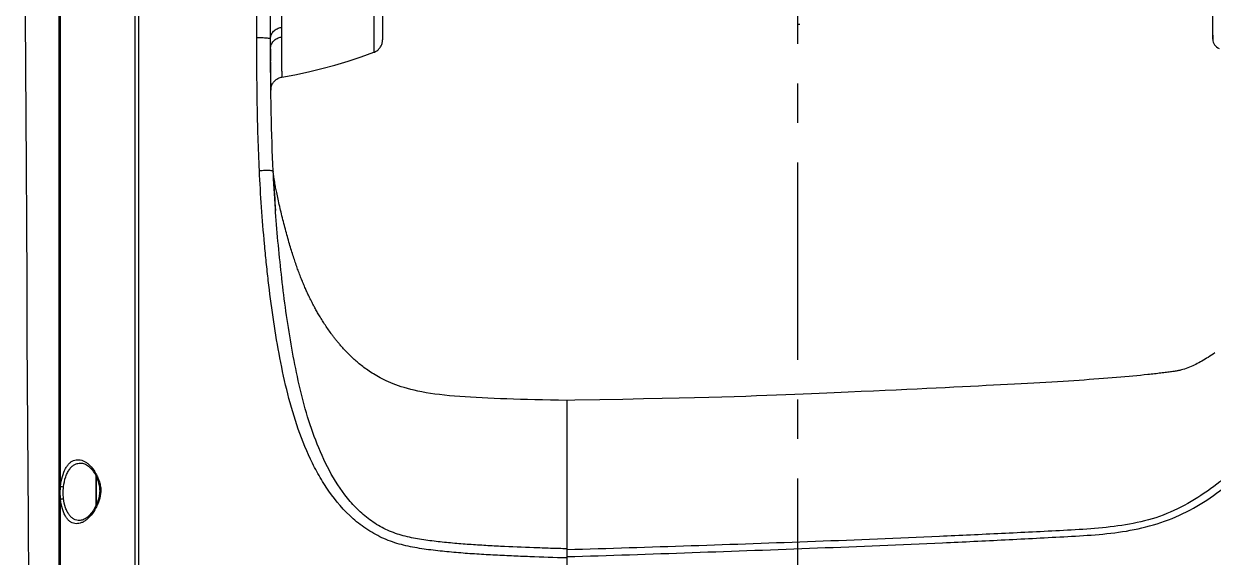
# Model space of a CAD drawing. Header units: millimetres. Extents: x 4086 to 8300, y 123 to 1549.
# Drawn here: x 6706.67 to 6751.8, y 797.25 to 817.51 of the extents above; entities that cross this region are included whole.
import ezdxf

# ---------------------------------------------------------------- set-up
doc = ezdxf.new("R2010")
doc.units = ezdxf.units.MM
doc.linetypes.add('CENTER', pattern=[0.6, 0.375, -0.075, 0.075, -0.075])
doc.layers.add('中心线', color=7, linetype='Continuous')
doc.layers.add('外形图', color=7, linetype='Continuous')

msp = doc.modelspace()

# ---------------------------------------------------------------- linework, layer by layer
at = {"layer": '中心线', "linetype": 'CENTER', "ltscale": 20}
msp.add_line((6736.0291, 872.2393), (6736.0291, 620.0144), dxfattribs=at)
at = {"layer": '外形图'}
for p, q in [((6710.8976, 786.4871), (6710.8976, 844.8563)), ((6711.0291, 773.2315), (6711.0291, 844.8616)), ((6720.2791, 843.5823), (6720.2791, 816.8915)), ((6751.7791, 816.9237), (6751.7791, 843.5496)), ((6715.5072, 816.9832), (6715.5082, 829.7337)), ((6716.0291, 816.9405), (6716.0291, 826.3834)), ((6716.4432, 826.5077), (6716.4431, 817.3698)), ((6708.0105, 786.6023), (6708.0108, 820.7431)), ((6719.9527, 817.8504), (6719.9526, 816.4225)), ((6736.0291, 817.4922), (6736.1194, 817.4949)), ((6751.7791, 817.075), (6751.7791, 816.925)), ((6751.7791, 816.925), (6751.7791, 817.037)), ((6716.0295, 816.5586), (6716.0296, 816.5199)), ((6716.0296, 816.5199), (6716.0297, 816.4838)), ((6716.034, 815.6635), (6716.0341, 815.6429)), ((6716.0412, 814.9791), (6716.0412, 814.9809)), ((6716.1363, 811.7845), (6716.1296, 811.9244)), ((6716.1363, 811.7845), (6716.1297, 811.9215)), ((6716.1301, 811.9146), (6716.1299, 811.9173)), ((6716.1304, 811.9085), (6716.1301, 811.9146)), ((6716.1308, 811.9027), (6716.1304, 811.9085)), ((6716.1312, 811.8962), (6716.1308, 811.9027)), ((6716.1317, 811.8891), (6716.1312, 811.8962)), ((6716.1323, 811.8816), (6716.1317, 811.8891)), ((6716.1325, 811.879), (6716.1323, 811.8816)), ((6716.1332, 811.8708), (6716.1325, 811.879)), ((6716.134, 811.8622), (6716.1332, 811.8708)), ((6716.1349, 811.853), (6716.134, 811.8622)), ((6716.1358, 811.8434), (6716.1349, 811.853)), ((6716.137, 811.8314), (6716.1358, 811.8434)), ((6716.1444, 811.6225), (6716.1363, 811.7845)), ((6716.1379, 811.7517), (6716.1363, 811.7845)), ((6716.1384, 811.8188), (6716.137, 811.8314)), ((6716.1444, 811.6225), (6716.1379, 811.7517)), ((6716.1392, 811.8112), (6716.1384, 811.8188)), ((6716.1408, 811.7976), (6716.1392, 811.8112)), ((6716.1425, 811.7834), (6716.1408, 811.7976)), ((6716.1446, 811.7665), (6716.1425, 811.7834)), ((6716.1547, 811.4245), (6716.1444, 811.6225)), ((6716.1469, 811.749), (6716.1446, 811.7665)), ((6716.1496, 811.7285), (6716.1469, 811.749)), ((6716.1526, 811.7071), (6716.1496, 811.7285)), ((6716.1561, 811.6824), (6716.1526, 811.7071)), ((6716.1599, 811.6566), (6716.1561, 811.6824)), ((6716.164, 811.6296), (6716.1599, 811.6566)), ((6716.1689, 811.5987), (6716.164, 811.6296)), ((6716.1746, 811.5635), (6716.1689, 811.5987)), ((6716.1808, 811.5267), (6716.1746, 811.5635)), ((6716.1879, 811.4851), (6716.1808, 811.5267)), ((6716.1961, 811.4384), (6716.1879, 811.4851)), ((6716.2049, 811.3897), (6716.1961, 811.4384)), ((6716.2143, 811.3391), (6716.2049, 811.3897)), ((6716.2244, 811.2862), (6716.2143, 811.3391)), ((6716.2351, 811.2307), (6716.2244, 811.2862)), ((6716.24, 811.206), (6716.2351, 811.2307)), ((6716.251, 811.1507), (6716.24, 811.206)), ((6716.2627, 811.093), (6716.251, 811.1507)), ((6716.2751, 811.0332), (6716.2627, 811.093)), ((6716.288, 810.9716), (6716.2751, 811.0332)), ((6716.3015, 810.9082), (6716.288, 810.9716)), ((6716.3157, 810.843), (6716.3015, 810.9082)), ((6716.3304, 810.7763), (6716.3157, 810.843)), ((6716.3456, 810.708), (6716.3304, 810.7763)), ((6716.3614, 810.6383), (6716.3456, 810.708)), ((6716.3778, 810.567), (6716.3614, 810.6383)), ((6716.3948, 810.4943), (6716.3778, 810.567)), ((6716.4109, 810.4259), (6716.3948, 810.4943)), ((6716.4277, 810.356), (6716.4109, 810.4259)), ((6716.445, 810.2846), (6716.4277, 810.356)), ((6716.4629, 810.2115), (6716.445, 810.2846)), ((6716.4814, 810.1367), (6716.4629, 810.2115)), ((6716.4991, 810.0665), (6716.4814, 810.1367)), ((6716.5173, 809.9947), (6716.4991, 810.0665)), ((6716.5362, 809.9214), (6716.5173, 809.9947)), ((6716.5557, 809.8465), (6716.5362, 809.9214)), ((6716.5739, 809.7772), (6716.5557, 809.8465)), ((6716.5927, 809.7066), (6716.5739, 809.7772)), ((6716.6121, 809.6347), (6716.5927, 809.7066)), ((6716.6319, 809.5617), (6716.6121, 809.6347)), ((6716.6503, 809.4949), (6716.6319, 809.5617)), ((6716.6692, 809.4273), (6716.6503, 809.4949)), ((6716.6885, 809.3587), (6716.6692, 809.4273)), ((6716.7083, 809.2893), (6716.6885, 809.3587)), ((6716.7285, 809.219), (6716.7083, 809.2893)), ((6716.7469, 809.1559), (6716.7285, 809.219)), ((6716.7657, 809.0922), (6716.7469, 809.1559)), ((6716.7848, 809.028), (6716.7657, 809.0922)), ((6716.8044, 808.9632), (6716.7848, 809.028)), ((6716.8243, 808.8979), (6716.8044, 808.9632)), ((6716.8421, 808.8403), (6716.8243, 808.8979)), ((6716.8603, 808.7822), (6716.8421, 808.8403)), ((6716.8788, 808.7237), (6716.8603, 808.7822)), ((6716.8977, 808.6647), (6716.8788, 808.7237)), ((6716.917, 808.6052), (6716.8977, 808.6647)), ((6716.9338, 808.5539), (6716.917, 808.6052)), ((6716.951, 808.5021), (6716.9338, 808.5539)), ((6716.9686, 808.4499), (6716.951, 808.5021)), ((6716.9865, 808.3973), (6716.9686, 808.4499)), ((6717.0048, 808.3441), (6716.9865, 808.3973)), ((6717.0235, 808.2904), (6717.0048, 808.3441)), ((6717.0427, 808.2361), (6717.0235, 808.2904)), ((6717.0592, 808.1902), (6717.0427, 808.2361)), ((6717.076, 808.1436), (6717.0592, 808.1902)), ((6717.0934, 808.0964), (6717.076, 808.1436)), ((6717.1112, 808.0483), (6717.0934, 808.0964)), ((6717.1296, 807.9994), (6717.1112, 808.0483)), ((6717.1487, 807.9494), (6717.1296, 807.9994)), ((6717.1684, 807.8983), (6717.1487, 807.9494)), ((6717.1847, 807.8566), (6717.1684, 807.8983)), ((6717.2015, 807.8141), (6717.1847, 807.8566)), ((6717.2188, 807.7708), (6717.2015, 807.8141)), ((6717.2367, 807.7267), (6717.2188, 807.7708)), ((6717.2552, 807.6817), (6717.2367, 807.7267)), ((6717.2743, 807.6357), (6717.2552, 807.6817)), ((6717.2941, 807.5887), (6717.2743, 807.6357)), ((6717.3146, 807.5406), (6717.2941, 807.5887)), ((6717.3358, 807.4914), (6717.3146, 807.5406)), ((6717.3523, 807.4537), (6717.3358, 807.4914)), ((6717.3693, 807.4153), (6717.3523, 807.4537)), ((6717.3868, 807.3761), (6717.3693, 807.4153)), ((6717.4049, 807.3362), (6717.3868, 807.3761)), ((6717.4493, 807.24), (6717.4298, 807.2818)), ((6717.4693, 807.1973), (6717.4493, 807.24)), ((6717.4901, 807.1538), (6717.4693, 807.1973)), ((6717.5115, 807.1093), (6717.4901, 807.1538)), ((6717.5337, 807.0639), (6717.5115, 807.1093)), ((6717.5567, 807.0174), (6717.5337, 807.0639)), ((6717.5806, 806.9699), (6717.5567, 807.0174)), ((6717.6053, 806.9214), (6717.5806, 806.9699)), ((6717.6223, 806.8884), (6717.6053, 806.9214)), ((6717.6397, 806.855), (6717.6223, 806.8884)), ((6717.6576, 806.821), (6717.6397, 806.855)), ((6717.6759, 806.7865), (6717.6576, 806.821)), ((6717.6947, 806.7515), (6717.6759, 806.7865)), ((6717.7139, 806.716), (6717.6947, 806.7515)), ((6717.7337, 806.68), (6717.7139, 806.716)), ((6717.754, 806.6434), (6717.7337, 806.68)), ((6717.7747, 806.6064), (6717.754, 806.6434)), ((6717.796, 806.5688), (6717.7747, 806.6064)), ((6717.8178, 806.5308), (6717.796, 806.5688)), ((6717.8402, 806.4922), (6717.8178, 806.5308)), ((6717.8631, 806.4532), (6717.8402, 806.4922)), ((6717.8866, 806.4137), (6717.8631, 806.4532)), ((6717.9106, 806.3738), (6717.8866, 806.4137)), ((6717.9351, 806.3334), (6717.9106, 806.3738)), ((6717.9992, 806.2305), (6717.9731, 806.272)), ((6718.0259, 806.1885), (6717.9992, 806.2305)), ((6718.0532, 806.1462), (6718.0259, 806.1885)), ((6718.0812, 806.1034), (6718.0532, 806.1462)), ((6718.1098, 806.0602), (6718.0812, 806.1034)), ((6718.1391, 806.0165), (6718.1098, 806.0602)), ((6718.1691, 805.9724), (6718.1391, 806.0165)), ((6718.1998, 805.9279), (6718.1691, 805.9724)), ((6718.2314, 805.8828), (6718.1998, 805.9279)), ((6718.2639, 805.8371), (6718.2314, 805.8828)), ((6718.2972, 805.7908), (6718.2639, 805.8371)), ((6718.3316, 805.7439), (6718.2972, 805.7908)), ((6744.2586, 803.8205), (6744.0001, 803.8067)), ((6744.5102, 803.8341), (6744.2586, 803.8205)), ((6744.7553, 803.8476), (6744.5102, 803.8341)), ((6744.9941, 803.861), (6744.7553, 803.8476)), ((6745.227, 803.8742), (6744.9941, 803.861)), ((6745.4543, 803.8874), (6745.227, 803.8742)), ((6745.676, 803.9006), (6745.4543, 803.8874)), ((6745.8925, 803.9137), (6745.676, 803.9006)), ((6746.1039, 803.9267), (6745.8925, 803.9137)), ((6746.3105, 803.9398), (6746.1039, 803.9267)), ((6746.5123, 803.9528), (6746.3105, 803.9398)), ((6746.7096, 803.9659), (6746.5123, 803.9528)), ((6746.9024, 803.9791), (6746.7096, 803.9659)), ((6747.0909, 803.9922), (6746.9024, 803.9791)), ((6747.2751, 804.0054), (6747.0909, 803.9922)), ((6747.4552, 804.0187), (6747.2751, 804.0054)), ((6747.6311, 804.0321), (6747.4552, 804.0187)), ((6747.8029, 804.0456), (6747.6311, 804.0321)), ((6747.9707, 804.0591), (6747.8029, 804.0456)), ((6748.1347, 804.0728), (6747.9707, 804.0591)), ((6748.2949, 804.0865), (6748.1347, 804.0728)), ((6748.4515, 804.1003), (6748.2949, 804.0865)), ((6748.6045, 804.1142), (6748.4515, 804.1003)), ((6748.7539, 804.1281), (6748.6045, 804.1142)), ((6748.8996, 804.1421), (6748.7539, 804.1281)), ((6749.0418, 804.1562), (6748.8996, 804.1421)), ((6749.1803, 804.1703), (6749.0418, 804.1562)), ((6749.315, 804.1844), (6749.1803, 804.1703)), ((6738.4379, 803.5381), (6737.9421, 803.516)), ((6738.9064, 803.5593), (6738.4379, 803.5381)), ((6739.3506, 803.5795), (6738.9064, 803.5593)), ((6739.7733, 803.599), (6739.3506, 803.5795)), ((6740.1767, 803.6178), (6739.7733, 803.599)), ((6740.5628, 803.636), (6740.1767, 803.6178)), ((6740.9331, 803.6536), (6740.5628, 803.636)), ((6741.289, 803.6706), (6740.9331, 803.6536)), ((6741.6317, 803.6872), (6741.289, 803.6706)), ((6741.9622, 803.7033), (6741.6317, 803.6872)), ((6742.2816, 803.7191), (6741.9622, 803.7033)), ((6742.5905, 803.7344), (6742.2816, 803.7191)), ((6742.8896, 803.7495), (6742.5905, 803.7344)), ((6743.1796, 803.7642), (6742.8896, 803.7495)), ((6743.461, 803.7786), (6743.1796, 803.7642)), ((6743.7343, 803.7928), (6743.461, 803.7786)), ((6744.0001, 803.8067), (6743.7343, 803.7928)), ((6727.2791, 803.2017), (6726.9603, 803.2086)), ((6727.2791, 797.5449), (6727.2791, 803.2017)), ((6727.2791, 704.6138), (6727.2791, 803.199)), ((6709.4041, 800.3332), (6709.4041, 799.2119)), ((6709.4291, 799.2686), (6709.4291, 800.2789)), ((6708.067, 786.6009), (6708.065, 799.4491))]:
    msp.add_line(p, q, dxfattribs=at)
for points in [[(6706.6669, 826.9444), (6706.6871, 823.4114), (6706.7517, 812.0991)], [(6719.9526, 816.4225), (6719.9789, 816.4331), (6720.0096, 816.4478), (6720.0393, 816.4646), (6720.0678, 816.4833), (6720.095, 816.5039), (6720.1207, 816.5264), (6720.1448, 816.5505), (6720.1672, 816.5762), (6720.1878, 816.6034), (6720.2064, 816.6319), (6720.2231, 816.6617), (6720.2378, 816.6925), (6720.2503, 816.7242), (6720.2606, 816.7567), (6720.2686, 816.7899), (6720.2744, 816.8235), (6720.2779, 816.8574), (6720.2791, 816.8915)], [(6716.4551, 815.4783), (6716.9562, 815.5725), (6717.4654, 815.6819), (6717.9716, 815.8044), (6718.4744, 815.9401), (6718.9734, 816.0888), (6719.4685, 816.2504), (6719.9526, 816.4225)], [(6716.0412, 814.9793), (6716.0419, 815.0131), (6716.0449, 815.0469), (6716.0502, 815.0803), (6716.0577, 815.1133), (6716.0675, 815.1457), (6716.0794, 815.1774), (6716.0934, 815.2082), (6716.1095, 815.238), (6716.1276, 815.2667), (6716.1475, 815.294), (6716.1693, 815.3199), (6716.1927, 815.3443), (6716.2178, 815.3671), (6716.2444, 815.3881), (6716.2723, 815.4073), (6716.3014, 815.4245), (6716.3317, 815.4397), (6716.3629, 815.4529), (6716.3949, 815.4639), (6716.4276, 815.4727), (6716.4551, 815.4783)], [(6706.7517, 812.0991), (6706.7641, 809.9185), (6706.7764, 807.7324), (6706.7885, 805.5918), (6706.8269, 798.7373)], [(6716.222, 810.351), (6716.2142, 810.4604), (6716.2002, 810.6649), (6716.1873, 810.8636), (6716.1755, 811.0566), (6716.1646, 811.2435), (6716.1547, 811.4245)], [(6717.4298, 807.2818), (6717.411, 807.3227), (6717.4049, 807.3362)], [(6717.9731, 806.272), (6717.9477, 806.313), (6717.9351, 806.3334)], [(6726.9603, 803.2086), (6726.6483, 803.2154), (6726.3485, 803.2222), (6726.0594, 803.2291), (6725.7806, 803.2362), (6725.5114, 803.2435), (6725.2508, 803.2512), (6724.9979, 803.2593), (6724.7521, 803.2678), (6724.5132, 803.277), (6724.2808, 803.2868), (6724.0546, 803.2973), (6723.8345, 803.3087), (6723.6202, 803.3211), (6723.4114, 803.3345), (6723.208, 803.3492), (6723.0101, 803.3653), (6722.8172, 803.383), (6722.6292, 803.4024), (6722.4464, 803.4236), (6722.2692, 803.4465), (6722.0981, 803.4714), (6721.9335, 803.4981), (6721.7756, 803.5266), (6721.6252, 803.5567), (6721.483, 803.5882), (6721.3491, 803.6208), (6721.2225, 803.6545), (6721.1025, 803.6892), (6720.9884, 803.7248), (6720.8803, 803.7612), (6720.778, 803.7982), (6720.6812, 803.8356), (6720.5896, 803.8732), (6720.5027, 803.9109), (6720.4202, 803.9486), (6720.3418, 803.9862), (6720.2671, 804.0237), (6720.1958, 804.0611), (6720.1276, 804.0982), (6720.0623, 804.1351), (6719.9996, 804.1717), (6719.9394, 804.2082), (6719.8814, 804.2444), (6719.8256, 804.2803), (6719.7716, 804.3161), (6719.7196, 804.3517), (6719.6692, 804.387), (6719.6204, 804.4221), (6719.5732, 804.4571), (6719.5273, 804.4919), (6719.4828, 804.5265), (6719.4395, 804.5609), (6719.3974, 804.5951), (6719.3565, 804.6292), (6719.3166, 804.663), (6719.2778, 804.6967), (6719.2401, 804.73), (6719.2033, 804.7632), (6719.1675, 804.796), (6719.1326, 804.8286), (6719.0986, 804.8609), (6719.0655, 804.8929), (6719.0332, 804.9246), (6719.0017, 804.956), (6718.971, 804.9871), (6718.941, 805.0179), (6718.9118, 805.0484), (6718.8832, 805.0786), (6718.8552, 805.1085), (6718.8279, 805.1382), (6718.8011, 805.1675), (6718.775, 805.1966), (6718.7494, 805.2253), (6718.7244, 805.2538), (6718.6999, 805.282), (6718.6759, 805.3098), (6718.6525, 805.3374), (6718.6295, 805.3648), (6718.6069, 805.3918), (6718.5848, 805.4185), (6718.5632, 805.445), (6718.5419, 805.4712), (6718.5211, 805.4972), (6718.5006, 805.5229), (6718.4805, 805.5483), (6718.4608, 805.5735), (6718.4414, 805.5985), (6718.4223, 805.6233), (6718.4036, 805.6478), (6718.3852, 805.6721), (6718.367, 805.6962), (6718.3492, 805.7201), (6718.3316, 805.7439)], [(6751.8612, 805.0051), (6751.7976, 804.9615), (6751.7348, 804.9195), (6751.6728, 804.8789), (6751.6115, 804.8398), (6751.5508, 804.8021), (6751.4907, 804.7656), (6751.4312, 804.7305), (6751.372, 804.6967), (6751.3133, 804.6641), (6751.2549, 804.6328), (6751.1967, 804.6026), (6751.1384, 804.5734), (6751.0796, 804.5451), (6751.0204, 804.5178), (6750.9604, 804.4913), (6750.8993, 804.4658), (6750.8372, 804.4412), (6750.7746, 804.418), (6750.7122, 804.3965), (6750.6529, 804.3777), (6750.6024, 804.3631), (6750.5633, 804.3527), (6750.5325, 804.3452), (6750.5062, 804.3394), (6750.4826, 804.3346), (6750.4602, 804.3304), (6750.4334, 804.3258), (6750.395, 804.3196), (6750.3559, 804.3136), (6750.3129, 804.3071), (6750.2681, 804.3005), (6750.2221, 804.294), (6750.175, 804.2874), (6750.1269, 804.2808), (6750.0776, 804.2742), (6750.0271, 804.2676), (6749.9752, 804.2609), (6749.9218, 804.2542), (6749.8668, 804.2473), (6749.8104, 804.2404), (6749.7527, 804.2335), (6749.6937, 804.2266), (6749.6334, 804.2196), (6749.572, 804.2126), (6749.5094, 804.2055), (6749.4457, 804.1985), (6749.3808, 804.1914), (6749.315, 804.1844)], [(6737.9421, 803.516), (6737.4145, 803.4929), (6737.1375, 803.4808), (6736.8505, 803.4685), (6736.5528, 803.4559), (6736.2433, 803.4429), (6735.9211, 803.4296), (6735.5846, 803.4159), (6735.2325, 803.4019), (6734.863, 803.3876), (6734.4737, 803.3729), (6734.0624, 803.358), (6733.6258, 803.3429), (6733.16, 803.3278), (6732.6603, 803.3129), (6732.1203, 803.2984), (6731.5326, 803.2846), (6730.8885, 803.2714), (6730.1791, 803.2584), (6729.3955, 803.2444), (6728.5305, 803.2283), (6727.5792, 803.2085), (6727.2791, 803.2018)], [(6708.8322, 800.8268), (6708.8577, 800.8253), (6708.896, 800.8196), (6708.9346, 800.8098), (6708.9734, 800.7959), (6709.0122, 800.7782), (6709.051, 800.7566), (6709.0896, 800.7314), (6709.1277, 800.7025), (6709.1653, 800.6701), (6709.2021, 800.6344), (6709.2371, 800.596), (6709.27, 800.5556), (6709.3006, 800.5136), (6709.3293, 800.47), (6709.3567, 800.424), (6709.3831, 800.3755)], [(6709.3831, 800.3755), (6709.4081, 800.3251), (6709.4317, 800.2732), (6709.4534, 800.2205), (6709.4732, 800.1675), (6709.4908, 800.1149), (6709.5061, 800.0632), (6709.5189, 800.0126), (6709.5292, 799.9633), (6709.5371, 799.9155), (6709.5426, 799.8691), (6709.5459, 799.824), (6709.5471, 799.7799), (6709.5464, 799.7417)], [(6709.5464, 799.7417), (6709.5442, 799.7041), (6709.5396, 799.659), (6709.5328, 799.6119), (6709.5235, 799.5629), (6709.5118, 799.5122), (6709.4976, 799.4598), (6709.4809, 799.406), (6709.4618, 799.3511), (6709.4404, 799.2955), (6709.4172, 799.2404)], [(6709.4172, 799.2404), (6709.3926, 799.187), (6709.3671, 799.1358), (6709.3404, 799.0867), (6709.3123, 799.0394), (6709.2825, 798.9938), (6709.2506, 798.9495), (6709.2168, 798.907), (6709.1811, 798.8667), (6709.1442, 798.8291), (6709.1065, 798.7946), (6709.0683, 798.7634), (6709.0299, 798.7357), (6708.9915, 798.7117), (6708.9534, 798.6913), (6708.9156, 798.6747), (6708.8783, 798.6618), (6708.8416, 798.6526), (6708.8056, 798.6473), (6708.782, 798.646)], [(6706.8269, 798.7373), (6706.8413, 796.1742), (6706.8541, 793.9085), (6706.8657, 791.8593), (6706.8764, 789.9548), (6706.8863, 788.1943), (6706.8927, 787.0492)]]:
    msp.add_lwpolyline(points, dxfattribs=at)
for centre, radius, start, end in [((6880.3361, 817.3753), 163.8929, 180.001933, 180.130761), ((6752.1541, 816.9215), 0.375, 180, 249.4345), ((6716.4312, 816.5595), 0.4017, 179.90284, 180.12519), ((6873.8635, 816.8952), 157.8343, 180.149339, 180.290778), ((6861.5004, 816.8293), 145.4711, 180.301981, 180.459159), ((6720.6118, 812.1379), 4.4873, 183.02775, 183.30185), ((6775.4835, 814.6047), 59.414, 182.877128, 184.041045)]:
    msp.add_arc(centre, radius, start, end, dxfattribs=at)
for points, knots in [([(6708.0649, 799.9448), (6708.0643, 803.3896), (6708.0637, 807.6946), (6708.0642, 812.8592), (6708.0633, 816.2965), (6708.0647, 818.8736), (6708.064, 820.5911)], [0, 0, 0, 0, 0.5005426, 0.6255347, 0.7504451, 1, 1, 1, 1]), ([(6716.0291, 816.9405), (6716.0291, 816.9913), (6716.0505, 817.0956), (6716.1413, 817.2295), (6716.2775, 817.3274), (6716.3866, 817.3612), (6716.4431, 817.3698)], [0, 0, 0, 0, 0.2356427, 0.4792867, 0.7346952, 1, 1, 1, 1]), ([(6715.6079, 811.9348), (6715.568, 812.7757), (6715.5182, 814.4585), (6715.5071, 816.1418), (6715.5072, 816.9832)], [0, 0, 0, 0, 0.5001401, 1, 1, 1, 1]), ([(6715.5072, 816.9832), (6715.5407, 816.9833), (6715.6067, 816.983), (6715.7028, 816.9808), (6715.7918, 816.9772), (6715.8702, 816.9721), (6715.9349, 816.9659), (6715.9829, 816.9591), (6716.0122, 816.9522), (6716.0257, 816.9462), (6716.0291, 816.9422), (6716.0291, 816.9405)], [0, 0, 0, 0, 0.1905819, 0.3751553, 0.5462908, 0.6971216, 0.8216436, 0.9150196, 0.9740177, 0.990532, 1, 1, 1, 1]), ([(6716.0295, 816.5601), (6716.0296, 816.6122), (6716.051, 816.7189), (6716.1414, 816.8565), (6716.2775, 816.9574), (6716.387, 816.9924), (6716.4436, 817.0013)], [0, 0, 0, 0, 0.2386443, 0.4836031, 0.7378678, 1, 1, 1, 1]), ([(6716.4436, 817.0013), (6716.4438, 816.8838), (6716.4446, 816.6638), (6716.4463, 816.3566), (6716.448, 816.1291), (6716.4495, 815.9702), (6716.4505, 815.8685), (6716.4514, 815.7785), (6716.4523, 815.7003), (6716.4531, 815.634), (6716.4537, 815.5861), (6716.4541, 815.5538), (6716.4544, 815.5341), (6716.4546, 815.5174), (6716.4548, 815.5037), (6716.4549, 815.4942), (6716.455, 815.4881), (6716.455, 815.4846), (6716.455, 815.482), (6716.4552, 815.48), (6716.4549, 815.4791), (6716.4552, 815.4783), (6716.4551, 815.4783)], [0, 0, 0, 0, 0.2314602, 0.4333378, 0.6050822, 0.6795466, 0.7463501, 0.8054518, 0.8568102, 0.9003842, 0.9361315, 0.9510569, 0.9640097, 0.9749846, 0.9839761, 0.990979, 0.9937331, 0.995988, 0.9977428, 0.9989967, 0.9997492, 1, 1, 1, 1]), ([(6716.0381, 815.2315), (6716.0383, 815.2145), (6716.0388, 815.1752), (6716.0395, 815.1177), (6716.0401, 815.0656), (6716.0407, 815.0226), (6716.0409, 815.0023), (6716.0412, 814.9805), (6716.0412, 814.9807), (6716.0412, 814.9807)], [0, 0, 0, 0, 0.2027489, 0.4688865, 0.6814709, 0.8403077, 0.9456272, 0.9978203, 1, 1, 1, 1]), ([(6716.0412, 814.9809), (6716.0412, 814.9808), (6716.0412, 814.9799), (6716.0409, 815.0032), (6716.0407, 815.0236), (6716.0401, 815.0672), (6716.0394, 815.1198), (6716.0388, 815.1767), (6716.0383, 815.2152), (6716.0381, 815.2313)], [0, 0, 0, 0, 0.0049858, 0.0596985, 0.1666025, 0.3268852, 0.540834, 0.8082511, 1, 1, 1, 1]), ([(6715.6079, 811.9348), (6715.6413, 811.9365), (6715.7071, 811.9394), (6715.8029, 811.9421), (6715.8918, 811.9433), (6715.97, 811.9429), (6716.0346, 811.9408), (6716.0786, 811.9377), (6716.1048, 811.9343), (6716.1177, 811.9314), (6716.1256, 811.929), (6716.1295, 811.9258), (6716.1295, 811.9244)], [0, 0, 0, 0, 0.1912955, 0.3764707, 0.5480781, 0.6992309, 0.8238962, 0.9171808, 0.9509336, 0.9757432, 0.9916794, 1, 1, 1, 1]), ([(6727.2694, 797.2217), (6726.8025, 797.2341), (6726.1024, 797.2588), (6725.1692, 797.2968), (6724.4695, 797.33), (6723.7703, 797.3711), (6723.0719, 797.4226), (6722.3749, 797.4896), (6721.796, 797.5641), (6721.3365, 797.6458), (6720.9951, 797.7235), (6720.6595, 797.8239), (6720.2247, 797.9935), (6719.71, 798.2729), (6718.9692, 798.8426), (6718.3567, 799.5585), (6717.8613, 800.3482), (6717.4316, 801.1771), (6717.0047, 802.2653), (6716.6282, 803.6142), (6716.3437, 804.9848), (6716.1184, 806.3659), (6715.9692, 807.5222), (6715.868, 808.4492), (6715.7765, 809.3771), (6715.6811, 810.5385), (6715.6299, 811.4693), (6715.6079, 811.9348)], [0, 0, 0, 0, 0.0625895, 0.0938808, 0.1251691, 0.1564541, 0.1877355, 0.2190127, 0.2502844, 0.2659192, 0.2815518, 0.2971817, 0.3128094, 0.344036, 0.3752663, 0.4376388, 0.4688875, 0.5001399, 0.5626218, 0.6251204, 0.6876233, 0.7501205, 0.812608, 0.8438483, 0.8750854, 0.9375489, 1, 1, 1, 1]), ([(6756.0167, 811.425), (6755.9994, 809.8602), (6755.9087, 807.5112), (6755.3991, 804.3985), (6754.4707, 802.6265), (6753.4568, 801.4273), (6752.3536, 800.3034), (6751.0769, 799.3536), (6749.6325, 798.714), (6748.088, 798.3775), (6746.1224, 798.2604), (6743.7671, 798.1478), (6740.6283, 797.996), (6736.7027, 797.841), (6731.9913, 797.6762), (6728.85, 797.5727), (6727.2791, 797.5318)], [0, 0, 0, 0, 0.1245602, 0.1870989, 0.2492053, 0.2806509, 0.3119478, 0.3745193, 0.405782, 0.4369844, 0.4997435, 0.5622077, 0.6247619, 0.7498371, 0.8749181, 1, 1, 1, 1]), ([(6727.2791, 797.2724), (6728.8631, 797.3167), (6732.0304, 797.426), (6736.781, 797.5973), (6740.7388, 797.7611), (6743.905, 797.9095), (6746.2799, 798.0366), (6748.6658, 798.1701), (6750.9867, 798.9143), (6752.8983, 800.3976), (6754.5544, 802.1415), (6755.7029, 804.2915), (6756.2916, 807.4439), (6756.3818, 809.8291), (6756.3986, 811.4145)], [0, 0, 0, 0, 0.1246875, 0.2493658, 0.3740465, 0.4363915, 0.4987362, 0.5612862, 0.6240395, 0.6867917, 0.7495214, 0.8124389, 0.8752415, 1, 1, 1, 1]), ([(6727.2791, 797.5682), (6727.0684, 797.5737), (6726.6472, 797.5862), (6725.8051, 797.6171), (6724.9631, 797.651), (6724.1217, 797.6957), (6723.4911, 797.7367), (6722.8614, 797.7875), (6722.233, 797.8529), (6721.7113, 797.9251), (6721.2978, 798.0047), (6720.9911, 798.0807), (6720.6909, 798.1792), (6720.3038, 798.3445), (6719.8494, 798.613), (6719.364, 799.0179), (6718.799, 799.6406), (6718.2329, 800.5307), (6717.7218, 801.6824), (6717.3345, 802.8813), (6717.0376, 804.1056), (6716.8028, 805.3436), (6716.6101, 806.5891), (6716.4531, 807.8399), (6716.3233, 809.0941), (6716.2524, 809.9317), (6716.222, 810.351)], [0, 0, 0, 0, 0.0313348, 0.0626675, 0.1253259, 0.1566513, 0.1879738, 0.2192932, 0.2506092, 0.28192, 0.2975744, 0.3132255, 0.3288711, 0.3445107, 0.3757445, 0.4069616, 0.4381644, 0.5004678, 0.5627951, 0.6251614, 0.6875799, 0.7500321, 0.8125028, 0.8749871, 0.9374858, 1, 1, 1, 1]), ([(6708.0649, 799.9448), (6708.0774, 800.0707), (6708.1184, 800.3035), (6708.2178, 800.5699), (6708.3232, 800.7368), (6708.4073, 800.8309), (6708.4998, 800.8995), (6708.5993, 800.9419), (6708.7038, 800.9581), (6708.8508, 800.9461), (6708.9974, 800.8832), (6709.1318, 800.7835), (6709.2718, 800.6448), (6709.3546, 800.5138), (6709.4041, 800.4201)], [0, 0, 0, 0, 0.1713064, 0.31853, 0.3814351, 0.437629, 0.4884919, 0.5360597, 0.5826276, 0.63027, 0.7342024, 0.7928372, 0.8565652, 1, 1, 1, 1]), ([(6708.1755, 799.9219), (6708.1899, 800.0523), (6708.2287, 800.2397), (6708.3218, 800.4626), (6708.403, 800.5966), (6708.4965, 800.7018), (6708.6011, 800.7764), (6708.7145, 800.8195), (6708.7933, 800.8275), (6708.8322, 800.8268)], [0, 0, 0, 0, 0.3222145, 0.4645271, 0.5918889, 0.7053092, 0.8079083, 0.9044236, 1, 1, 1, 1]), ([(6709.4041, 800.4201), (6709.43, 800.3713), (6709.4788, 800.2685), (6709.5403, 800.1047), (6709.5845, 799.9273), (6709.5921, 799.8027), (6709.5893, 799.7401)], [0, 0, 0, 0, 0.2327117, 0.4787571, 0.7359206, 1, 1, 1, 1]), ([(6708.0515, 799.7385), (6708.0518, 799.7559), (6708.0538, 799.8248), (6708.0588, 799.8936), (6708.0649, 799.9448)], [0, 0, 0, 0, 0.2517956, 1, 1, 1, 1]), ([(6708.0649, 799.9448), (6708.071, 799.942), (6708.0859, 799.9371), (6708.1226, 799.9284), (6708.1535, 799.9241), (6708.1755, 799.9219)], [0, 0, 0, 0, 0.1768262, 0.4143744, 1, 1, 1, 1]), ([(6708.1643, 799.7368), (6708.1646, 799.7524), (6708.1662, 799.8142), (6708.1704, 799.8759), (6708.1755, 799.9219)], [0, 0, 0, 0, 0.2511726, 1, 1, 1, 1]), ([(6708.065, 799.4491), (6708.0621, 799.4727), (6708.0527, 799.5689), (6708.0502, 799.6657), (6708.0515, 799.7385)], [0, 0, 0, 0, 0.2457678, 1, 1, 1, 1]), ([(6708.065, 799.4491), (6708.0709, 799.4527), (6708.0857, 799.4591), (6708.1224, 799.4698), (6708.1535, 799.4746), (6708.1756, 799.4768)], [0, 0, 0, 0, 0.181251, 0.4195069, 1, 1, 1, 1]), ([(6709.4041, 799.1287), (6709.3543, 799.0301), (6709.2712, 798.8915), (6709.1319, 798.74), (6709.0271, 798.652), (6708.9199, 798.5856), (6708.8122, 798.5414), (6708.7054, 798.5204), (6708.6009, 798.524), (6708.501, 798.5539), (6708.4079, 798.6108), (6708.3233, 798.694), (6708.2481, 798.8026), (6708.1831, 798.9353), (6708.1088, 799.1501), (6708.0774, 799.3265), (6708.065, 799.4491)], [0, 0, 0, 0, 0.1505821, 0.2178805, 0.2798132, 0.3366878, 0.3890269, 0.4376843, 0.4840237, 0.5300693, 0.5783299, 0.6312537, 0.6906709, 0.757552, 0.8320053, 1, 1, 1, 1]), ([(6708.1756, 799.4768), (6708.1732, 799.4981), (6708.1653, 799.5846), (6708.1632, 799.6715), (6708.1643, 799.7368)], [0, 0, 0, 0, 0.2469118, 1, 1, 1, 1]), ([(6708.782, 798.646), (6708.7458, 798.6454), (6708.6729, 798.6525), (6708.5679, 798.6916), (6708.4714, 798.7596), (6708.3852, 798.8556), (6708.3106, 798.9782), (6708.2247, 799.1834), (6708.1891, 799.3562), (6708.1756, 799.4768)], [0, 0, 0, 0, 0.0964051, 0.193133, 0.295442, 0.4082093, 0.5347674, 0.6764583, 1, 1, 1, 1]), ([(6709.5893, 799.7401), (6709.5843, 799.6298), (6709.5469, 799.4679), (6709.4706, 799.2681), (6709.427, 799.1739), (6709.4041, 799.1287)], [0, 0, 0, 0, 0.51594, 0.76325, 1, 1, 1, 1])]:
    msp.add_open_spline(points, degree=3, knots=knots, dxfattribs=at)
msp.add_open_spline([(6716.1295, 811.9243), (6716.0652, 813.276), (6716.0291, 814.847), (6716.0291, 816.9405)], degree=3, dxfattribs=at)

doc.saveas('drawing.dxf')
